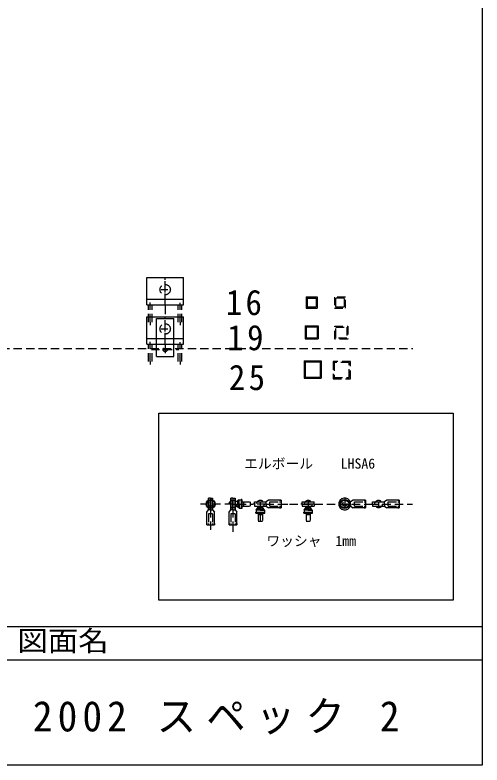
# Model space of a CAD drawing. Units: millimetres, scale not verified. Extents: x -3927 to 20054, y -11123 to 3558.
# Drawn here: x 1324 to 2000, y -1385 to -300 of the extents above; entities that cross this region are included whole.
import ezdxf
from ezdxf.enums import TextEntityAlignment as Align

# ---------------------------------------------------------------- set-up
doc = ezdxf.new("R2010")
doc.units = ezdxf.units.MM
doc.header["$LTSCALE"] = 10
doc.linetypes.add('DASHED1', pattern=[1.8, 1.2, -0.6])
for name, color, linetype in [('0-0_ふれーむ', 7, 'Continuous'), ('0-2_ステアリ', 7, 'Continuous'), ('0-4_寸法', 4, 'Continuous')]:
    doc.layers.add(name, color=color, linetype=linetype)
doc.styles.add('ＭＳ ゴシック', font='')
doc.styles.get('ＭＳ ゴシック').set_extended_font_data('MS Gothic')

msp = doc.modelspace()

# ---------------------------------------------------------------- linework, layer by layer
at = {"layer": '0-0_ふれーむ'}
for p, q in [((1745.32, -708.02), (1761.32, -708.02)), ((1745.32, -708.02), (1745.32, -724.02)), ((1746.92, -709.62), (1759.72, -709.62)), ((1746.92, -709.62), (1746.92, -722.42)), ((1759.72, -709.62), (1759.72, -722.42)), ((1761.32, -708.02), (1761.32, -724.02)), ((1745.32, -724.02), (1761.32, -724.02)), ((1746.92, -722.42), (1759.72, -722.42)), ((1743.82, -749.62), (1743.82, -768.62)), ((1743.82, -749.62), (1762.82, -749.62)), ((1745.42, -751.22), (1745.42, -767.02)), ((1745.42, -751.22), (1761.22, -751.22)), ((1761.22, -751.22), (1761.22, -767.02)), ((1762.82, -749.62), (1762.82, -768.62)), ((1743.82, -768.62), (1762.82, -768.62)), ((1745.42, -767.02), (1761.22, -767.02)), ((1742.34, -800.44), (1742.34, -825.44)), ((1742.34, -800.44), (1767.34, -800.44)), ((1743.94, -802.04), (1743.94, -823.84)), ((1743.94, -802.04), (1765.74, -802.04)), ((1765.74, -802.04), (1765.74, -823.84)), ((1767.34, -800.44), (1767.34, -825.44)), ((1743.94, -823.84), (1765.74, -823.84)), ((1742.34, -825.44), (1767.34, -825.44)), ((1604.04, -999.03), (1604.04, -1016.03)), ((1607.04, -999.03), (1604.04, -999.03)), ((1604.04, -1016.03), (1604.04, -999.03)), ((1607.04, -999.03), (1604.04, -999.03)), ((1607.04, -999.03), (1610.04, -999.03)), ((1607.04, -999.03), (1610.04, -999.03)), ((1610.04, -999.03), (1610.04, -1016.03)), ((1610.04, -1016.03), (1610.04, -999.03)), ((1636.51, -999.03), (1636.51, -1016.03)), ((1639.51, -999.03), (1636.51, -999.03)), ((1636.51, -1016.03), (1636.51, -999.03)), ((1639.51, -999.03), (1636.51, -999.03)), ((1639.51, -999.03), (1642.51, -999.03)), ((1639.51, -999.03), (1642.51, -999.03)), ((1642.51, -999.03), (1642.51, -1016.03)), ((1642.51, -1016.03), (1642.51, -999.03)), ((1648.51, -1001.53), (1644.09, -1004.48)), ((1648.51, -1001.53), (1644.09, -1004.48)), ((1646.51, -1007.53), (1646.51, -1002.87)), ((1646.51, -1007.53), (1646.51, -1002.87)), ((1646.51, -1007.53), (1646.51, -1012.2)), ((1646.51, -1007.53), (1646.51, -1012.2)), ((1648.51, -1001.53), (1651.51, -1001.53)), ((1648.51, -1004.53), (1648.51, -1001.53)), ((1648.51, -1001.53), (1651.51, -1001.53)), ((1648.51, -1004.53), (1648.51, -1001.53)), ((1648.51, -1007.53), (1648.51, -1004.53)), ((1648.51, -1007.53), (1648.51, -1004.53)), ((1648.51, -1007.53), (1648.51, -1010.53)), ((1648.51, -1007.53), (1648.51, -1010.53)), ((1651.51, -1001.03), (1651.51, -1014.03)), ((1652.51, -1001.03), (1651.51, -1001.03)), ((1652.51, -1001.03), (1652.51, -1014.03)), ((1670.58, -1004.53), (1687.58, -1004.53)), ((1670.58, -1007.53), (1670.58, -1004.53)), ((1670.58, -1007.53), (1670.58, -1010.53)), ((1691.08, -1002.03), (1687.58, -1004.53)), ((1687.58, -1007.53), (1687.58, -1004.53)), ((1687.58, -1007.53), (1687.58, -1010.53)), ((1709.08, -1002.03), (1691.08, -1002.03)), ((1707.08, -1002.03), (1709.08, -1002.03)), ((1709.08, -1002.03), (1709.08, -1013.03)), ((1739.85, -1004.53), (1756.85, -1004.53)), ((1739.85, -1007.53), (1739.85, -1004.53)), ((1739.85, -1007.53), (1739.85, -1010.53)), ((1756.85, -1007.53), (1756.85, -1004.53)), ((1756.85, -1007.53), (1756.85, -1010.53)), ((1809.75, -1004.53), (1809.2, -1004.53)), ((1813.25, -1002.03), (1809.75, -1004.53)), ((1809.75, -1007.53), (1809.75, -1004.53)), ((1809.75, -1007.53), (1809.75, -1010.53)), ((1831.25, -1002.03), (1813.25, -1002.03)), ((1829.25, -1002.03), (1831.25, -1002.03)), ((1831.25, -1002.03), (1831.25, -1013.03)), ((1841.71, -1004.53), (1858.71, -1004.53)), ((1841.71, -1007.53), (1841.71, -1004.53)), ((1841.71, -1007.53), (1841.71, -1010.53)), ((1858.71, -1004.53), (1858.16, -1004.53)), ((1862.21, -1002.03), (1858.71, -1004.53)), ((1858.71, -1007.53), (1858.71, -1004.53)), ((1858.71, -1007.53), (1858.71, -1004.53)), ((1858.71, -1007.53), (1858.71, -1010.53)), ((1858.71, -1007.53), (1858.71, -1010.53)), ((1880.21, -1002.03), (1862.21, -1002.03)), ((1878.21, -1002.03), (1880.21, -1002.03)), ((1880.21, -1002.03), (1880.21, -1013.03)), ((1601.54, -1019.53), (1604.04, -1016.03)), ((1601.54, -1037.53), (1601.54, -1019.53)), ((1607.04, -1016.03), (1604.04, -1016.03)), ((1607.04, -1016.03), (1604.04, -1016.03)), ((1607.04, -1016.03), (1610.04, -1016.03)), ((1607.04, -1016.03), (1610.04, -1016.03)), ((1610.04, -1016.03), (1612.54, -1019.53)), ((1612.54, -1037.53), (1612.54, -1019.53)), ((1634.01, -1019.53), (1636.51, -1016.03)), ((1634.01, -1037.53), (1634.01, -1019.53)), ((1639.51, -1016.03), (1636.51, -1016.03)), ((1639.51, -1016.03), (1636.51, -1016.03)), ((1639.51, -1016.03), (1642.51, -1016.03)), ((1639.51, -1016.03), (1642.51, -1016.03)), ((1642.51, -1016.03), (1645.01, -1019.53)), ((1648.51, -1013.53), (1644.09, -1010.59)), ((1648.51, -1013.53), (1644.09, -1010.59)), ((1645.01, -1037.53), (1645.01, -1019.53)), ((1648.51, -1010.53), (1648.51, -1013.53)), ((1648.51, -1010.53), (1648.51, -1013.53)), ((1648.51, -1013.53), (1651.51, -1013.53)), ((1648.51, -1013.53), (1651.51, -1013.53)), ((1652.51, -1014.03), (1651.51, -1014.03)), ((1670.58, -1010.53), (1687.58, -1010.53)), ((1672.58, -1019.53), (1685.58, -1019.53)), ((1672.58, -1020.53), (1672.58, -1019.53)), ((1673.08, -1016.53), (1676.03, -1012.11)), ((1673.08, -1016.53), (1673.08, -1019.53)), ((1676.08, -1016.53), (1673.08, -1016.53)), ((1679.08, -1014.53), (1674.41, -1014.53)), ((1679.08, -1016.53), (1676.08, -1016.53)), ((1679.08, -1014.53), (1683.75, -1014.53)), ((1679.08, -1016.53), (1682.08, -1016.53)), ((1682.08, -1016.53), (1685.08, -1016.53)), ((1685.08, -1016.53), (1682.13, -1012.11)), ((1685.08, -1016.53), (1685.08, -1019.53)), ((1685.58, -1020.53), (1685.58, -1019.53)), ((1687.58, -1010.53), (1691.08, -1013.03)), ((1709.08, -1013.03), (1691.08, -1013.03)), ((1707.08, -1013.03), (1709.08, -1013.03)), ((1739.85, -1010.53), (1756.85, -1010.53)), ((1741.85, -1019.53), (1754.85, -1019.53)), ((1741.85, -1020.53), (1741.85, -1019.53)), ((1742.35, -1016.53), (1745.3, -1012.11)), ((1742.35, -1016.53), (1742.35, -1019.53)), ((1745.35, -1016.53), (1742.35, -1016.53)), ((1748.35, -1014.53), (1743.68, -1014.53)), ((1748.35, -1016.53), (1745.35, -1016.53)), ((1748.35, -1014.53), (1753.02, -1014.53)), ((1748.35, -1016.53), (1751.35, -1016.53)), ((1751.35, -1016.53), (1754.35, -1016.53)), ((1754.35, -1016.53), (1751.4, -1012.11)), ((1754.35, -1016.53), (1754.35, -1019.53)), ((1754.85, -1020.53), (1754.85, -1019.53)), ((1809.75, -1010.53), (1809.2, -1010.53)), ((1809.75, -1010.53), (1813.25, -1013.03)), ((1831.25, -1013.03), (1813.25, -1013.03)), ((1829.25, -1013.03), (1831.25, -1013.03)), ((1841.71, -1010.53), (1858.71, -1010.53)), ((1858.71, -1010.53), (1858.16, -1010.53)), ((1858.71, -1010.53), (1862.21, -1013.03)), ((1880.21, -1013.03), (1862.21, -1013.03)), ((1878.21, -1013.03), (1880.21, -1013.03)), ((1672.58, -1020.53), (1685.58, -1020.53)), ((1741.85, -1020.53), (1754.85, -1020.53)), ((1601.54, -1035.53), (1601.54, -1037.53)), ((1601.54, -1037.53), (1612.54, -1037.53)), ((1612.54, -1035.53), (1612.54, -1037.53)), ((1634.01, -1035.53), (1634.01, -1037.53)), ((1634.01, -1037.53), (1645.01, -1037.53)), ((1645.01, -1035.53), (1645.01, -1037.53))]:
    msp.add_line(p, q, dxfattribs=at)
at = {"layer": '0-0_ふれーむ', "linetype": 'DASHED1'}
for p, q in [((1786.48, -708.11), (1786.48, -724.11)), ((1802.48, -708.11), (1786.48, -708.11)), ((1800.88, -709.71), (1788.08, -709.71)), ((1788.08, -709.71), (1788.08, -722.51)), ((1800.88, -722.51), (1800.88, -709.71)), ((1802.48, -724.11), (1802.48, -708.11)), ((1786.48, -724.11), (1802.48, -724.11)), ((1788.08, -722.51), (1800.88, -722.51)), ((1804.11, -751.8), (1804.11, -767.6)), ((1804.11, -767.6), (1788.31, -767.6)), ((1784.42, -801.26), (1784.42, -826.26)), ((1809.42, -801.26), (1784.42, -801.26)), ((1809.42, -826.26), (1809.42, -801.26)), ((1807.82, -802.86), (1786.02, -802.86)), ((1786.02, -802.86), (1786.02, -824.66)), ((1807.82, -824.66), (1807.82, -802.86)), ((1784.42, -826.26), (1809.42, -826.26)), ((1786.02, -824.66), (1807.82, -824.66)), ((1651.51, -1004.53), (1664.51, -1004.53)), ((1654.51, -1004.53), (1654.51, -1010.53)), ((1664.51, -1004.53), (1664.51, -1010.53)), ((1693.08, -1004.53), (1707.08, -1004.53)), ((1693.08, -1010.53), (1693.08, -1004.53)), ((1707.08, -1004.53), (1709.08, -1004.53)), ((1815.25, -1004.53), (1829.25, -1004.53)), ((1815.25, -1010.53), (1815.25, -1004.53)), ((1829.25, -1004.53), (1831.25, -1004.53)), ((1864.21, -1004.53), (1878.21, -1004.53)), ((1864.21, -1010.53), (1864.21, -1004.53)), ((1878.21, -1004.53), (1880.21, -1004.53)), ((1651.51, -1010.53), (1664.51, -1010.53)), ((1676.08, -1019.53), (1676.08, -1032.53)), ((1682.08, -1019.53), (1682.08, -1032.53)), ((1693.08, -1010.53), (1707.08, -1010.53)), ((1707.08, -1010.53), (1709.08, -1010.53)), ((1745.35, -1019.53), (1745.35, -1032.53)), ((1751.35, -1019.53), (1751.35, -1032.53)), ((1815.25, -1010.53), (1829.25, -1010.53)), ((1829.25, -1010.53), (1831.25, -1010.53)), ((1864.21, -1010.53), (1878.21, -1010.53)), ((1878.21, -1010.53), (1880.21, -1010.53)), ((1604.04, -1021.53), (1604.04, -1035.53)), ((1610.04, -1021.53), (1604.04, -1021.53)), ((1610.04, -1021.53), (1610.04, -1035.53)), ((1636.51, -1021.53), (1636.51, -1035.53)), ((1642.51, -1021.53), (1636.51, -1021.53)), ((1642.51, -1021.53), (1642.51, -1035.53)), ((1676.08, -1022.53), (1682.08, -1022.53)), ((1745.35, -1022.53), (1751.35, -1022.53)), ((1604.04, -1035.53), (1604.04, -1037.53)), ((1610.04, -1035.53), (1610.04, -1037.53)), ((1636.51, -1035.53), (1636.51, -1037.53)), ((1642.51, -1035.53), (1642.51, -1037.53)), ((1676.08, -1032.53), (1682.08, -1032.53)), ((1745.35, -1032.53), (1751.35, -1032.53))]:
    msp.add_line(p, q, dxfattribs=at)
at = {"layer": '0-0_ふれーむ', "color": 4, "linetype": 'DASHED1'}
for p, q in [((1639.51, -1007.53), (1592.36, -1007.53)), ((1607.04, -1015.03), (1607.04, -1000.03)), ((1607.04, -1000.03), (1607.04, -1015.03)), ((1607.04, -1000.66), (1607.04, -1023.33)), ((1639.51, -1015.03), (1639.51, -1000.03)), ((1639.51, -1000.03), (1639.51, -1015.03)), ((1639.51, -1007.53), (1646.51, -1007.53)), ((1639.51, -1007.53), (1646.51, -1007.53)), ((1646.51, -1007.53), (1668.25, -1007.53)), ((1671.58, -1007.53), (1668.25, -1007.53)), ((1686.58, -1007.53), (1671.58, -1007.53)), ((1679.08, -1004.25), (1679.08, -1032.53)), ((1686.58, -1007.53), (1707.08, -1007.53)), ((1707.08, -1007.53), (1721.54, -1007.53)), ((1721.54, -1007.53), (1837.81, -1007.53)), ((1740.85, -1007.53), (1737.52, -1007.53)), ((1755.85, -1007.53), (1740.85, -1007.53)), ((1748.35, -1003.03), (1748.35, -1013.26)), ((1748.35, -1004.25), (1748.35, -1012.05)), ((1748.35, -1007.53), (1748.35, -1014.53)), ((1801.25, -1000.03), (1801.25, -1015.03)), ((1801.25, -1004.25), (1801.25, -1012.05)), ((1837.81, -1007.53), (1886.77, -1007.53)), ((1837.81, -1007.53), (1899.39, -1007.53)), ((1850.21, -1004.25), (1850.21, -1012.05)), ((1850.21, -1004.25), (1850.21, -1012.05)), ((1607.04, -1015.03), (1607.04, -1035.53)), ((1607.04, -1015.03), (1607.04, -1018.36)), ((1639.51, -1015.03), (1639.51, -1035.53)), ((1639.51, -1015.03), (1639.51, -1018.36)), ((1607.04, -1035.53), (1607.04, -1044.85)), ((1639.51, -1035.53), (1639.51, -1050))]:
    msp.add_line(p, q, dxfattribs=at)
at = {"layer": '0-0_ふれーむ', "linetype": 'DASHED1'}
msp.add_lwpolyline([(1786.71, -750.2), (1805.71, -750.2), (1805.71, -769.2), (1786.71, -769.2)], close=True, dxfattribs=at)
msp.add_lwpolyline([(1788.31, -767.6), (1788.31, -765.68), (1788.31, -751.8), (1804.11, -751.8)], dxfattribs=at)
at = {"layer": '0-0_ふれーむ'}
msp.add_lwpolyline([(1532.31, -875.98), (1958.32, -875.98), (1958.32, -1146.72), (1532.31, -1146.72)], close=True, dxfattribs=at)
for centre, radius in [((1607.04, -1007.53), 6.5), ((1607.04, -1007.53), 6), ((1801.25, -1007.53), 6.5), ((1801.25, -1007.53), 6)]:
    msp.add_circle(centre, radius, dxfattribs=at)
at = {"layer": '0-0_ふれーむ', "color": 4, "linetype": 'DASHED1'}
for centre in [(1607.04, -1007.53), (1607.04, -1007.53), (1639.51, -1007.53), (1679.08, -1007.53), (1748.35, -1007.53), (1801.25, -1007.53), (1801.25, -1007.53), (1801.25, -1007.53), (1850.21, -1007.53)]:
    msp.add_circle(centre, 5.5, dxfattribs=at)
at = {"layer": '0-0_ふれーむ', "linetype": 'DASHED1'}
for centre in [(1607.04, -1007.53), (1801.25, -1007.53)]:
    msp.add_circle(centre, 3, dxfattribs=at)
at = {"layer": '0-0_ふれーむ', "color": 4, "linetype": 'DASHED1'}
for centre, start, end in [((1607.04, -1007.53), 127.41965, 127.41966), ((1639.51, -1007.53), 127.41965, 127.41966), ((1748.35, -1007.53), 37.41965, 37.41966), ((1748.35, -1007.53), 37.41965, 37.41966), ((1801.25, -1007.53), 127.41965, 127.41966), ((1801.25, -1007.53), 37.41965, 37.41966), ((1850.21, -1007.53), 37.41965, 37.41966), ((1850.21, -1007.53), 37.41965, 37.41966)]:
    msp.add_arc(centre, 5.5, start, end, dxfattribs=at)
at = {"layer": '0-0_ふれーむ'}
for start, end in [(159.33089, 200.66553), (200.66553, 159.33087)]:
    msp.add_arc((1801.25, -1007.53), 8.5, start, end, dxfattribs=at)
at = {"layer": '0-2_ステアリ'}
for p, q in [((1514.84, -679.96), (1567.84, -679.96)), ((1514.84, -719.46), (1514.84, -679.96)), ((1567.84, -719.46), (1567.84, -679.96)), ((1514.84, -711.46), (1567.84, -711.46)), ((1514.84, -719.46), (1567.84, -719.46)), ((1514.84, -736.73), (1567.84, -736.73)), ((1514.84, -776.23), (1514.84, -736.73)), ((1567.84, -776.23), (1567.84, -736.73)), ((1528.84, -739.23), (1553.84, -739.23)), ((1528.84, -749.23), (1528.84, -739.23)), ((1553.84, -749.23), (1553.84, -739.23)), ((1528.84, -794.23), (1528.84, -749.23)), ((1553.84, -790.82), (1553.84, -749.23)), ((1514.84, -768.23), (1567.84, -768.23)), ((1514.84, -776.23), (1567.84, -776.23)), ((1553.84, -794.23), (1553.84, -790.82)), ((1528.84, -794.23), (1553.84, -794.23))]:
    msp.add_line(p, q, dxfattribs=at)
at = {"layer": '0-2_ステアリ', "color": 4, "linetype": 'DASHED1'}
for p, q in [((1541.34, -714.96), (1541.34, -679.8)), ((1541.34, -719.46), (1541.34, -679.96)), ((1535.75, -697.46), (1545.01, -697.46)), ((1541.34, -719.46), (1541.34, -727.83)), ((1541.34, -727.83), (1541.34, -732.71)), ((1541.34, -771.73), (1541.34, -736.57)), ((1541.34, -776.23), (1541.34, -736.73)), ((1535.75, -754.23), (1545.01, -754.23)), ((1541.34, -776.23), (1541.34, -784.6)), ((1521.34, -784.23), (1561.34, -784.23)), ((1541.34, -784.6), (1541.34, -789.48))]:
    msp.add_line(p, q, dxfattribs=at)
at = {"layer": '0-2_ステアリ', "linetype": 'DASHED1'}
for p, q in [((1517.34, -744.46), (1517.34, -719.46)), ((1519.84, -719.46), (1519.84, -716.2)), ((1519.84, -744.46), (1519.84, -719.46)), ((1522.34, -744.46), (1522.34, -719.46)), ((1560.34, -744.46), (1560.34, -719.46)), ((1562.84, -719.46), (1562.84, -716.66)), ((1562.84, -744.46), (1562.84, -719.46)), ((1565.34, -744.46), (1565.34, -719.46)), ((1519.84, -744.46), (1519.84, -748.89)), ((1562.84, -744.46), (1562.84, -748.89)), ((1517.34, -801.23), (1517.34, -776.23)), ((1519.84, -776.23), (1519.84, -772.97)), ((1519.84, -801.23), (1519.84, -776.23)), ((1522.34, -801.23), (1522.34, -776.23)), ((1560.34, -801.23), (1560.34, -776.23)), ((1562.84, -776.23), (1562.84, -773.43)), ((1562.84, -801.23), (1562.84, -776.23)), ((1565.34, -801.23), (1565.34, -776.23)), ((1519.84, -801.23), (1519.84, -805.66)), ((1562.84, -801.23), (1562.84, -805.66))]:
    msp.add_line(p, q, dxfattribs=at)
for centre, radius in [((1541.34, -697.46), 7.5), ((1541.34, -754.23), 7.5), ((1541.34, -784.23), 3)]:
    msp.add_circle(centre, radius, dxfattribs=at)
at = {"layer": '0-4_寸法', "color": 7, "linetype": 'DASHED1'}
msp.add_line((-1900, -782.53), (1900, -782.53), dxfattribs=at)
at = {"layer": '0-4_寸法', "color": 7}
for p, q in [((2000, -1185), (834.13, -1185)), ((834.13, -1233.1), (2000, -1233.1)), ((2000, -1385), (-2000, -1385))]:
    msp.add_line(p, q, dxfattribs=at)
msp.add_lwpolyline([(-2000, -1385), (-2000, 1915), (2000, 1915), (2000, -1385)], dxfattribs=at)

# ---------------------------------------------------------------- texts
at = {"layer": '0-0_ふれーむ', "color": 4, "style": 'ＭＳ ゴシック'}
for s, p in [('エルボール  \u3000LHSA6', (1655.5, -960.74)), ('ワッシャ\u30001mm', (1687.79, -1072.61))]:
    msp.add_text(s, height=14.66, dxfattribs=at).set_placement(p, align=Align.BOTTOM_LEFT)
at = {"layer": '0-0_ふれーむ', "color": 3, "char_height": 36.66, "attachment_point": 7, "style": 'ＭＳ ゴシック'}
for s, insert in [('\\T1.21;\\W0.95;16', (1629.01, -734.86)), ('\\T1.21;\\W0.95;19', (1631.28, -785.65)), ('\\T1.21;\\W0.95;25', (1633.55, -843.26))]:
    msp.add_mtext(s, dxfattribs=dict(at, insert=insert))
at = {"layer": '0-4_寸法', "color": 7, "style": 'ＭＳ ゴシック', "width": 1.1}
msp.add_text('図面名', height=29.33, dxfattribs=at).set_placement((1327.41, -1228.93), align=Align.BOTTOM_LEFT)
at = {"layer": '0-4_寸法', "color": 3, "insert": (1349.92, -1340.89), "char_height": 43.99, "attachment_point": 7, "style": 'ＭＳ ゴシック'}
msp.add_mtext('\\T1.26;\\W0.95;2002\\~スペック\\~2', dxfattribs=at)

doc.saveas('drawing.dxf')
